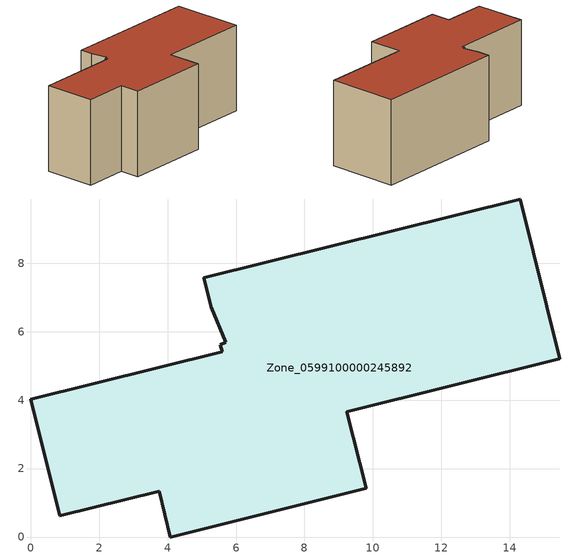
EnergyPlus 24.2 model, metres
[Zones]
Zone_0599100000245892
 floor ground (C_G): 5.27,6.71 5.05,7.58 14.3,9.88 15.46,5.21 9.24,3.66 9.8,1.42 4.08,0 3.75,1.34 0.84,0.62 0,4.03 5.59,5.42 5.54,5.62 5.7,5.7 z0
 wall outside (C_F): 15.46,5.21 14.3,9.88 5.05,7.58 5.27,6.71 5.7,5.7 5.54,5.62 5.59,5.42 0,4.03 0.84,0.62 3.75,1.34 4.08,0 9.8,1.42 9.24,3.66 15.46,5.21 z0:5.88
 roof outside (C_R): 5.27,6.71 5.7,5.7 5.54,5.62 5.59,5.42 0,4.03 0.84,0.62 3.75,1.34 4.08,0 9.8,1.42 9.24,3.66 15.46,5.21 14.3,9.88 5.05,7.58 z5.88
[BUILDING]
Pand.0599100000245892: North Axis=0; Terrain=City; Loads Convergence Tolerance Value=0.04; Temperature Convergence Tolerance Value=0.4; Solar Distribution=FullExterior; Maximum Number of Warmup Days=25; Minimum Number of Warmup Days=1
[Site:Location]
Rotterdam.The.Hague.AP_ZH_NLD Design_Conditions: Latitude=51.96; Longitude=4.45; Time Zone=1; Elevation=-4.5
[SITE:GROUNDTEMPERATURE:BUILDINGSURFACE]
18, 18, 18, 18, 18, 18, 18, 18, 18, 18, 18, 18
[MATERIAL] Thermal Absorptance=0.9; Solar Absorptance=0.7; Visible Absorptance=0.7
Name | Roughness | Thickness | Conductivity | Density | Specific Heat
G.TI.1965-1974 | MediumSmooth | 0.15 | 0.882353 | 540 | 1210
F.TI.1965-1974 | Rough | 0.3 | 0.697674 | 1920 | 840
R.TI.1965-1974 | MediumRough | 0.2 | 0.232558 | 1500 | 1000
[CONSTRUCTION]
C_G: G.TI.1965-1974
C_F: F.TI.1965-1974
C_R: R.TI.1965-1974
[ZONE]
Zone_0599100000245892: Type=1; Multiplier=1; Ceiling Height=Autocalculate; Volume=Autocalculate; Floor Area=autocalculate; Part of Total Floor Area=Yes
[ZONEINFILTRATION:DESIGNFLOWRATE]
Infil_Zone_0599100000245892: Zone or ZoneList or Space or SpaceList=Zone_0599100000245892; Schedule=AlwaysOn; Design Flow Rate Calculation Method=Flow/Area; Flow Rate per Floor Area=0.003; Constant Term Coefficient=1; Temperature Term Coefficient=0; Velocity Term Coefficient=0; Velocity Squared Term Coefficient=0
[HVACTEMPLATE:ZONE:IDEALLOADSAIRSYSTEM]
Zone_0599100000245892: Maximum Heating Supply Air Temperature=50; Minimum Cooling Supply Air Temperature=13; Maximum Heating Supply Air Humidity Ratio=0.0156; Minimum Cooling Supply Air Humidity Ratio=0.0077; Heating Limit=NoLimit; Cooling Limit=NoLimit; Dehumidification Control Type=ConstantSensibleHeatRatio; Cooling Sensible Heat Ratio=0.7; Dehumidification Setpoint=60; Humidification Control Type=None; Humidification Setpoint=30; Outdoor Air Method=None; Outdoor Air Flow Rate per Person=0.00944; Outdoor Air Flow Rate per Zone Floor Area=0; Outdoor Air Flow Rate per Zone=0; Demand Controlled Ventilation Type=None; Outdoor Air Economizer Type=NoEconomizer; Heat Recovery Type=None; Sensible Heat Recovery Effectiveness=0.7; Latent Heat Recovery Effectiveness=0.65
[ZONECONTROL:THERMOSTAT]
ThermostatControl_Zone_0599100000245892: Zone or ZoneList=Zone_0599100000245892; Control Type Schedule=DualSetpointControlType; Control 1=Thermostat_Zone_0599100000245892; Temperature Difference Between Cutout And Setpoint=0
[THERMOSTATSETPOINT:DUALSETPOINT]
Thermostat_Zone_0599100000245892: Heating Setpoint Temperature Schedule=HeatingSetpoint_Zone_0599100000245892; Cooling Setpoint Temperature Schedule=CoolingSetpoint_Zone_0599100000245892
[SCHEDULE:COMPACT]
HeatingSetpoint_Zone_0599100000245892: Through: 12/31, For: AllDays, Until: 24:00, 21
CoolingSetpoint_Zone_0599100000245892: Through: 12/31, For: AllDays, Until: 24:00, 24
DualSetpointControlType: Through: 12/31, For: AllDays, Until: 24:00, 4
AlwaysOn: Through: 12/31, For: AllDays, Until: 24:00, 1
